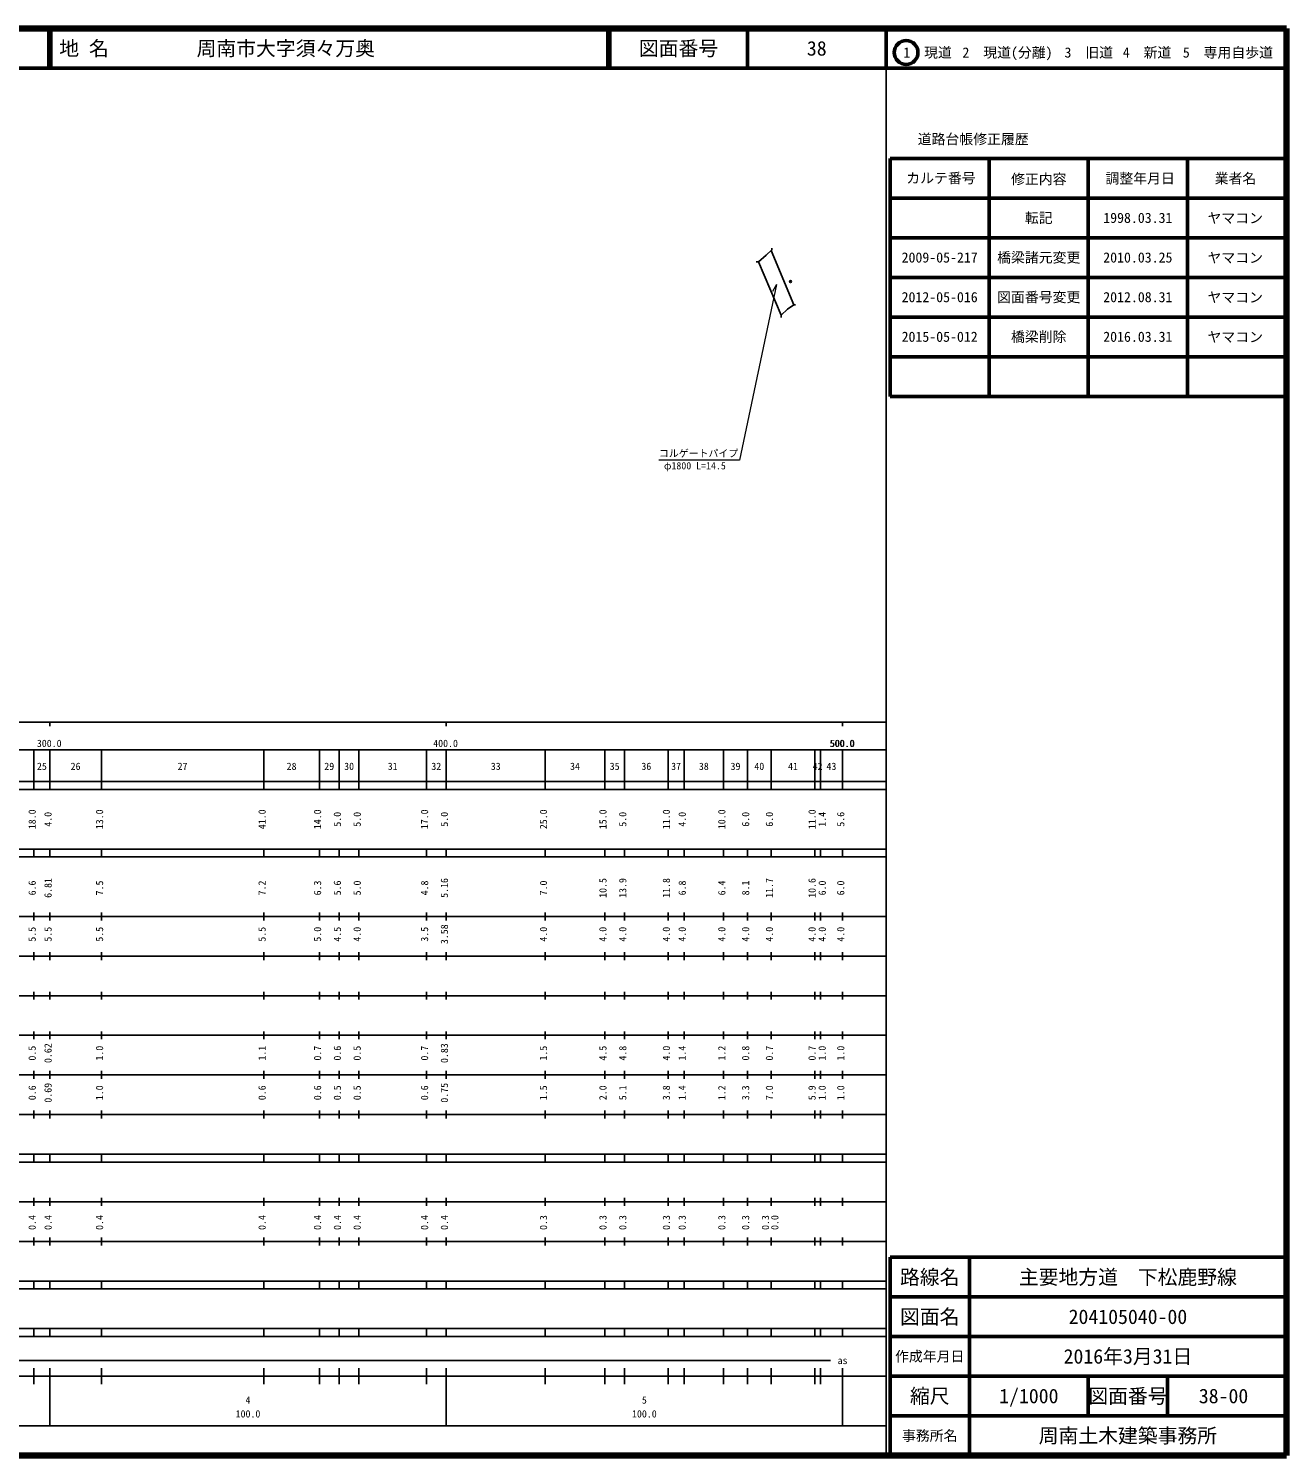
# Model space of a CAD drawing. Units: millimetres on the paper. Extents: x 40 to 680, y 20 to 380.
# Drawn here: x 362.6 to 680, y 20 to 380 of the extents above; entities that cross this region are included whole.
import ezdxf
from ezdxf.enums import TextEntityAlignment as Align

# ---------------------------------------------------------------- set-up
doc = ezdxf.new("R2010")
doc.units = ezdxf.units.MM
doc.header["$PDMODE"] = 32
doc.header["$PDSIZE"] = 0.5
for name, color, linetype, lineweight in [('M-BGD', 7, 'Continuous', 25), ('M-TTL', 2, 'Continuous', 140), ('M-TTL-BAND', 7, 'Continuous', 25), ('M-TTL-FRAM', 2, 'Continuous', 50), ('M-TTL-LINE', 7, 'Continuous', 50)]:
    doc.layers.add(name, color=color, linetype=linetype, lineweight=lineweight)
doc.layers.add('M-TTL-TXT', color=7, linetype='Continuous')
doc.styles.add('ＭＳ ゴシック', font='')
doc.styles.get('ＭＳ ゴシック').set_extended_font_data('MS Gothic')

msp = doc.modelspace()

# ---------------------------------------------------------------- linework, layer by layer
at = {"layer": 'M-BGD'}
for p, q in [((546.754, 321.149), (552.547, 307.71)), ((550.005, 323.987), (555.689, 310.285))]:
    msp.add_line(p, q, dxfattribs=at)
for points in [[(546.247, 321.174), (546.754, 321.149), (548.703, 322.828), (550.179, 324.142), (550.184, 324.583)], [(552.516, 307.092), (552.547, 307.71), (554.098, 309.176), (555.689, 310.285), (556.152, 310.273)]]:
    msp.add_lwpolyline(points, dxfattribs=at)
at = {"layer": 'M-BGD', "color": 6}
msp.add_point((554.894, 316.164), dxfattribs=at)
at = {"layer": 'M-TTL'}
for p, q in [((680, 380), (40, 380)), ((680, 20), (680, 380)), ((40, 20), (680, 20))]:
    msp.add_line(p, q, dxfattribs=at)
at = {"layer": 'M-TTL', "color": 7, "lineweight": 13}
msp.add_line((551.356, 315.457), (550.355, 313.624), dxfattribs=at)
msp.add_lwpolyline([(551.356, 315.457), (541.976, 271.113), (521.676, 271.113)], dxfattribs=at)
at = {"layer": 'M-TTL-BAND'}
for p, q in [((579, 20), (579, 370)), ((40, 205), (579, 205)), ((368, 205), (368, 204)), ((468, 205), (468, 204)), ((568, 205), (568, 204)), ((68, 198), (579, 198)), ((364, 188), (364, 198)), ((368, 188), (368, 198)), ((381, 188), (381, 198)), ((422, 188), (422, 198)), ((436, 188), (436, 198)), ((441, 188), (441, 198)), ((446, 188), (446, 198)), ((463, 188), (463, 198)), ((468, 188), (468, 198)), ((493, 188), (493, 198)), ((508, 188), (508, 198)), ((513, 188), (513, 198)), ((524, 188), (524, 198)), ((528, 188), (528, 198)), ((538, 188), (538, 198)), ((544, 188), (544, 198)), ((550, 188), (550, 198)), ((561, 188), (561, 198)), ((562.4, 188), (562.4, 198)), ((568, 188), (568, 198)), ((40, 190), (579, 190)), ((40, 188), (579, 188)), ((40, 173), (579, 173)), ((364, 171), (364, 173)), ((368, 171), (368, 173)), ((381, 171), (381, 173)), ((422, 171), (422, 173)), ((436, 171), (436, 173)), ((441, 171), (441, 173)), ((446, 171), (446, 173)), ((463, 171), (463, 173)), ((468, 171), (468, 173)), ((493, 171), (493, 173)), ((508, 171), (508, 173)), ((513, 171), (513, 173)), ((524, 171), (524, 173)), ((528, 171), (528, 173)), ((538, 171), (538, 173)), ((544, 171), (544, 173)), ((550, 171), (550, 173)), ((561, 171), (561, 173)), ((562.4, 171), (562.4, 173)), ((568, 171), (568, 173)), ((40, 171), (579, 171)), ((40, 156), (579, 156)), ((364, 155), (364, 157)), ((368, 155), (368, 157)), ((381, 155), (381, 157)), ((422, 155), (422, 157)), ((436, 155), (436, 157)), ((441, 155), (441, 157)), ((446, 155), (446, 157)), ((463, 155), (463, 157)), ((468, 155), (468, 157)), ((493, 155), (493, 157)), ((508, 155), (508, 157)), ((513, 155), (513, 157)), ((524, 155), (524, 157)), ((528, 155), (528, 157)), ((538, 155), (538, 157)), ((544, 155), (544, 157)), ((550, 155), (550, 157)), ((561, 155), (561, 157)), ((562.4, 155), (562.4, 157)), ((568, 155), (568, 157)), ((46, 146), (579, 146)), ((364, 145), (364, 147)), ((368, 145), (368, 147)), ((381, 145), (381, 147)), ((422, 145), (422, 147)), ((436, 145), (436, 147)), ((441, 145), (441, 147)), ((446, 145), (446, 147)), ((463, 145), (463, 147)), ((468, 145), (468, 147)), ((493, 145), (493, 147)), ((508, 145), (508, 147)), ((513, 145), (513, 147)), ((524, 145), (524, 147)), ((528, 145), (528, 147)), ((538, 145), (538, 147)), ((544, 145), (544, 147)), ((550, 145), (550, 147)), ((561, 145), (561, 147)), ((562.4, 145), (562.4, 147)), ((568, 145), (568, 147)), ((364, 135), (364, 137)), ((368, 135), (368, 137)), ((381, 135), (381, 137)), ((422, 135), (422, 137)), ((436, 135), (436, 137)), ((441, 135), (441, 137)), ((446, 135), (446, 137)), ((463, 135), (463, 137)), ((468, 135), (468, 137)), ((493, 135), (493, 137)), ((508, 135), (508, 137)), ((513, 135), (513, 137)), ((524, 135), (524, 137)), ((528, 135), (528, 137)), ((538, 135), (538, 137)), ((544, 135), (544, 137)), ((550, 135), (550, 137)), ((561, 135), (561, 137)), ((562.4, 135), (562.4, 137)), ((568, 135), (568, 137)), ((52, 136), (579, 136)), ((46, 126), (579, 126)), ((364, 125), (364, 127)), ((368, 125), (368, 127)), ((381, 125), (381, 127)), ((422, 125), (422, 127)), ((436, 125), (436, 127)), ((441, 125), (441, 127)), ((446, 125), (446, 127)), ((463, 125), (463, 127)), ((468, 125), (468, 127)), ((493, 125), (493, 127)), ((508, 125), (508, 127)), ((513, 125), (513, 127)), ((524, 125), (524, 127)), ((528, 125), (528, 127)), ((538, 125), (538, 127)), ((544, 125), (544, 127)), ((550, 125), (550, 127)), ((561, 125), (561, 127)), ((562.4, 125), (562.4, 127)), ((568, 125), (568, 127)), ((52, 116), (579, 116)), ((364, 115), (364, 117)), ((368, 115), (368, 117)), ((381, 115), (381, 117)), ((422, 115), (422, 117)), ((436, 115), (436, 117)), ((441, 115), (441, 117)), ((446, 115), (446, 117)), ((463, 115), (463, 117)), ((468, 115), (468, 117)), ((493, 115), (493, 117)), ((508, 115), (508, 117)), ((513, 115), (513, 117)), ((524, 115), (524, 117)), ((528, 115), (528, 117)), ((538, 115), (538, 117)), ((544, 115), (544, 117)), ((550, 115), (550, 117)), ((561, 115), (561, 117)), ((562.4, 115), (562.4, 117)), ((568, 115), (568, 117)), ((46, 106), (579, 106)), ((364, 105), (364, 107)), ((368, 105), (368, 107)), ((381, 105), (381, 107)), ((422, 105), (422, 107)), ((436, 105), (436, 107)), ((441, 105), (441, 107)), ((446, 105), (446, 107)), ((463, 105), (463, 107)), ((468, 105), (468, 107)), ((493, 105), (493, 107)), ((508, 105), (508, 107)), ((513, 105), (513, 107)), ((524, 105), (524, 107)), ((528, 105), (528, 107)), ((538, 105), (538, 107)), ((544, 105), (544, 107)), ((550, 105), (550, 107)), ((561, 105), (561, 107)), ((562.4, 105), (562.4, 107)), ((568, 105), (568, 107)), ((40, 96), (579, 96)), ((40, 94), (579, 94)), ((364, 94), (364, 96)), ((368, 94), (368, 96)), ((381, 94), (381, 96)), ((422, 94), (422, 96)), ((436, 94), (436, 96)), ((441, 94), (441, 96)), ((446, 94), (446, 96)), ((463, 94), (463, 96)), ((468, 94), (468, 96)), ((493, 94), (493, 96)), ((508, 94), (508, 96)), ((513, 94), (513, 96)), ((524, 94), (524, 96)), ((528, 94), (528, 96)), ((538, 94), (538, 96)), ((544, 94), (544, 96)), ((550, 94), (550, 96)), ((561, 94), (561, 96)), ((562.4, 94), (562.4, 96)), ((568, 94), (568, 96)), ((49, 84), (579, 84)), ((364, 83), (364, 85)), ((368, 83), (368, 85)), ((381, 83), (381, 85)), ((422, 83), (422, 85)), ((436, 83), (436, 85)), ((441, 83), (441, 85)), ((446, 83), (446, 85)), ((463, 83), (463, 85)), ((468, 83), (468, 85)), ((493, 83), (493, 85)), ((508, 83), (508, 85)), ((513, 83), (513, 85)), ((524, 83), (524, 85)), ((528, 83), (528, 85)), ((538, 83), (538, 85)), ((544, 83), (544, 85)), ((550, 83), (550, 85)), ((561, 83), (561, 85)), ((562.4, 83), (562.4, 85)), ((568, 83), (568, 85)), ((40, 74), (579, 74)), ((364, 73), (364, 75)), ((368, 73), (368, 75)), ((381, 73), (381, 75)), ((422, 73), (422, 75)), ((436, 73), (436, 75)), ((441, 73), (441, 75)), ((446, 73), (446, 75)), ((463, 73), (463, 75)), ((468, 73), (468, 75)), ((493, 73), (493, 75)), ((508, 73), (508, 75)), ((513, 73), (513, 75)), ((524, 73), (524, 75)), ((528, 73), (528, 75)), ((538, 73), (538, 75)), ((544, 73), (544, 75)), ((550, 73), (550, 75)), ((561, 73), (561, 75)), ((562.4, 73), (562.4, 75)), ((568, 73), (568, 75)), ((40, 64), (579, 64)), ((40, 62), (579, 62)), ((364, 62), (364, 64)), ((368, 62), (368, 64)), ((381, 62), (381, 64)), ((422, 62), (422, 64)), ((436, 62), (436, 64)), ((441, 62), (441, 64)), ((446, 62), (446, 64)), ((463, 62), (463, 64)), ((468, 62), (468, 64)), ((493, 62), (493, 64)), ((508, 62), (508, 64)), ((513, 62), (513, 64)), ((524, 62), (524, 64)), ((528, 62), (528, 64)), ((538, 62), (538, 64)), ((544, 62), (544, 64)), ((550, 62), (550, 64)), ((561, 62), (561, 64)), ((562.4, 62), (562.4, 64)), ((568, 62), (568, 64)), ((40, 52), (579, 52)), ((364, 50), (364, 52)), ((368, 50), (368, 52)), ((381, 50), (381, 52)), ((422, 50), (422, 52)), ((436, 50), (436, 52)), ((441, 50), (441, 52)), ((446, 50), (446, 52)), ((463, 50), (463, 52)), ((468, 50), (468, 52)), ((493, 50), (493, 52)), ((508, 50), (508, 52)), ((513, 50), (513, 52)), ((524, 50), (524, 52)), ((528, 50), (528, 52)), ((538, 50), (538, 52)), ((544, 50), (544, 52)), ((550, 50), (550, 52)), ((561, 50), (561, 52)), ((562.4, 50), (562.4, 52)), ((568, 50), (568, 52)), ((40, 50), (579, 50)), ((71, 44), (565, 44)), ((40, 40), (579, 40)), ((364, 38), (364, 42)), ((368, 27.5), (368, 42)), ((381, 38), (381, 42)), ((422, 38), (422, 42)), ((436, 38), (436, 42)), ((441, 38), (441, 42)), ((446, 38), (446, 42)), ((463, 38), (463, 42)), ((468, 27.5), (468, 42)), ((493, 38), (493, 42)), ((508, 38), (508, 42)), ((513, 38), (513, 42)), ((524, 38), (524, 42)), ((528, 38), (528, 42)), ((538, 38), (538, 42)), ((544, 38), (544, 42)), ((550, 38), (550, 42)), ((561, 38), (561, 42)), ((562.4, 38), (562.4, 42)), ((568, 27.5), (568, 42)), ((68, 27.5), (579, 27.5))]:
    msp.add_line(p, q, dxfattribs=at)
at = {"layer": 'M-TTL-FRAM'}
for p, q in [((580, 347.197), (580, 287.197)), ((580, 347.197), (680, 347.197)), ((580, 287.197), (680, 287.197)), ((680, 70), (580, 70)), ((580, 70), (580, 20))]:
    msp.add_line(p, q, dxfattribs=at)
at = {"layer": 'M-TTL-LINE'}
for p, q in [((367.75, 380), (367.75, 370)), ((368.25, 380), (368.25, 370)), ((508.747, 380), (508.747, 370)), ((509.247, 380), (509.247, 370)), ((543.997, 380), (543.997, 370)), ((579, 380), (579, 370)), ((40, 370), (680, 370)), ((605, 347.197), (605, 287.197)), ((630, 347.197), (630, 287.197)), ((655, 347.197), (655, 287.197)), ((580, 337.197), (680, 337.197)), ((580, 327.197), (680, 327.197)), ((580, 317.197), (680, 317.197)), ((580, 307.197), (680, 307.197)), ((580, 297.197), (680, 297.197)), ((600, 70), (600, 20)), ((680, 60), (580, 60)), ((680, 50), (580, 50)), ((680, 40), (580, 40)), ((630, 40), (630, 30)), ((650, 40), (650, 30)), ((680, 30), (580, 30))]:
    msp.add_line(p, q, dxfattribs=at)
msp.add_circle((584.031, 373.958), 3, dxfattribs=at)

# ---------------------------------------------------------------- texts
at = {"layer": 'M-TTL', "color": 7, "style": 'ＭＳ ゴシック'}
msp.add_text('コルゲートパイプ', height=1.833, dxfattribs=at).set_placement((521.676, 271.363), align=Align.BOTTOM_LEFT)
msp.add_text('φ1800 L=14.5', height=1.833, dxfattribs=at).set_placement((522.94, 270.613), align=Align.TOP_LEFT)
at = {"layer": 'M-TTL-BAND', "style": 'ＭＳ ゴシック'}
for s, p in [('300.0', (367.844, 198.195)), ('400.0', (467.844, 198.195)), ('500.0', (567.844, 198.195)), ('500.0', (568, 198.195)), ('25', (366, 192.405)), ('26', (374.5, 192.405)), ('27', (401.5, 192.405)), ('28', (429, 192.405)), ('29', (438.5, 192.405)), ('30', (443.5, 192.405)), ('31', (454.5, 192.405)), ('32', (465.5, 192.405)), ('33', (480.5, 192.405)), ('34', (500.5, 192.405)), ('35', (510.5, 192.405)), ('36', (518.5, 192.405)), ('37', (526, 192.405)), ('38', (533, 192.405)), ('39', (541, 192.405)), ('40', (547, 192.405)), ('41', (555.5, 192.405)), ('42', (561.7, 192.405)), ('43', (565.2, 192.405)), ('as', (568, 42.5)), ('4', (418, 32.523)), ('5', (518, 32.523)), ('100.0', (418, 29.033)), ('100.0', (518, 29.033))]:
    msp.add_text(s, height=1.833, dxfattribs=at).set_placement(p, align=Align.BOTTOM_CENTER)
for s, p in [('18.0', (365, 180.5)), ('4.0', (369, 180.5)), ('13.0', (382, 180.5)), ('41.0', (423, 180.5)), ('14.0', (437, 180.5)), ('5.0', (442, 180.5)), ('5.0', (447, 180.5)), ('17.0', (464, 180.5)), ('5.0', (469, 180.5)), ('25.0', (494, 180.5)), ('15.0', (509, 180.5)), ('5.0', (514, 180.5)), ('11.0', (525, 180.5)), ('4.0', (529, 180.5)), ('10.0', (539, 180.5)), ('6.0', (545, 180.5)), ('6.0', (551, 180.5)), ('11.0', (561.757, 180.5)), ('1.4', (564.324, 180.5)), ('5.6', (569, 180.5)), ('6.6', (365, 163.174)), ('6.81', (369, 163.174)), ('7.5', (382, 163.174)), ('7.2', (423, 163.174)), ('6.3', (437, 163.174)), ('5.6', (442, 163.174)), ('5.0', (447, 163.174)), ('4.8', (464, 163.174)), ('5.16', (469, 163.174)), ('7.0', (494, 163.174)), ('10.5', (509, 163.174)), ('13.9', (514, 163.174)), ('11.8', (525, 163.174)), ('6.8', (529, 163.174)), ('6.4', (539, 163.174)), ('8.1', (545, 163.174)), ('11.7', (551, 163.174)), ('10.6', (561.757, 163.174)), ('6.0', (564.324, 163.174)), ('6.0', (569, 163.174)), ('5.5', (365, 151.5)), ('5.5', (369, 151.5)), ('5.5', (382, 151.5)), ('5.5', (423, 151.5)), ('5.0', (437, 151.5)), ('4.5', (442, 151.5)), ('4.0', (447, 151.5)), ('3.5', (464, 151.5)), ('3.58', (469, 151.5)), ('4.0', (494, 151.5)), ('4.0', (509, 151.5)), ('4.0', (514, 151.5)), ('4.0', (525, 151.5)), ('4.0', (529, 151.5)), ('4.0', (539, 151.5)), ('4.0', (545, 151.5)), ('4.0', (551, 151.5)), ('4.0', (561.757, 151.5)), ('4.0', (564.324, 151.5)), ('4.0', (569, 151.5)), ('0.5', (365, 121.5)), ('0.62', (369, 121.5)), ('1.0', (382, 121.5)), ('1.1', (423, 121.5)), ('0.7', (437, 121.5)), ('0.6', (442, 121.5)), ('0.5', (447, 121.5)), ('0.7', (464, 121.5)), ('0.83', (469, 121.5)), ('1.5', (494, 121.5)), ('4.5', (509, 121.5)), ('4.8', (514, 121.5)), ('4.0', (525, 121.5)), ('1.4', (529, 121.5)), ('1.2', (539, 121.5)), ('0.8', (545, 121.5)), ('0.7', (551, 121.5)), ('0.7', (561.757, 121.5)), ('1.0', (564.324, 121.5)), ('1.0', (569, 121.5)), ('0.6', (365, 111.5)), ('0.69', (369, 111.5)), ('1.0', (382, 111.5)), ('0.6', (423, 111.5)), ('0.6', (437, 111.5)), ('0.5', (442, 111.5)), ('0.5', (447, 111.5)), ('0.6', (464, 111.5)), ('0.75', (469, 111.5)), ('1.5', (494, 111.5)), ('2.0', (509, 111.5)), ('5.1', (514, 111.5)), ('3.8', (525, 111.5)), ('1.4', (529, 111.5)), ('1.2', (539, 111.5)), ('3.3', (545, 111.5)), ('7.0', (551, 111.5)), ('5.9', (561.757, 111.5)), ('1.0', (564.324, 111.5)), ('1.0', (569, 111.5)), ('0.4', (365, 78.764)), ('0.4', (369, 78.764)), ('0.4', (382, 78.764)), ('0.4', (423, 78.764)), ('0.4', (437, 78.764)), ('0.4', (442, 78.764)), ('0.4', (447, 78.764)), ('0.4', (464, 78.764)), ('0.4', (469, 78.764)), ('0.3', (494, 78.764)), ('0.3', (509, 78.764)), ('0.3', (514, 78.764)), ('0.3', (525, 78.764)), ('0.3', (529, 78.764)), ('0.3', (539, 78.764)), ('0.3', (545, 78.764)), ('0.3', (550, 78.764)), ('0.0', (552.37, 78.764))]:
    msp.add_text(s, height=1.833, rotation=90, dxfattribs=at).set_placement(p, align=Align.BOTTOM_CENTER)
at = {"layer": 'M-TTL-TXT', "style": 'ＭＳ ゴシック'}
for s, p in [('地 名', (370.38, 375)), ('周南市大字須々万奥', (405.024, 375))]:
    msp.add_text(s, height=3.666, dxfattribs=at).set_placement(p, align=Align.MIDDLE_LEFT)
for s, height, p in [('図面番号', 3.666, (526.622, 375)), ('38', 3.666, (561.497, 375)), ('1\u3000現道', 2.566, (589.448, 373.958)), ('2\u3000現道(分離)', 2.566, (609.619, 373.958)), ('3\u3000旧道', 2.566, (630.121, 373.958)), ('4\u3000新道', 2.566, (644.824, 373.958)), ('5\u3000専用自歩道', 2.566, (665.228, 373.958)), ('道路台帳修正履歴', 2.566, (600.968, 352.113)), ('カルテ番号', 2.566, (592.839, 342.277)), ('修正内容', 2.566, (617.509, 342.023)), ('調整年月日', 2.566, (643.089, 342.197)), ('業者名', 2.566, (667.134, 342.197)), ('転記', 2.566, (617.5, 332.245)), ('1998.03.31', 2.566, (642.5, 332.245)), ('ヤマコン', 2.566, (667.077, 332.189)), ('2009-05-217', 2.566, (592.5, 322.245)), ('橋梁諸元変更', 2.566, (617.5, 322.245)), ('2010.03.25', 2.566, (642.5, 322.245)), ('ヤマコン', 2.566, (667.077, 322.189)), ('2012-05-016', 2.566, (592.5, 312.245)), ('図面番号変更', 2.566, (617.5, 312.245)), ('2012.08.31', 2.566, (642.5, 312.245)), ('ヤマコン', 2.566, (667.077, 312.189)), ('2015-05-012', 2.566, (592.5, 302.245)), ('橋梁削除', 2.566, (617.5, 302.245)), ('2016.03.31', 2.566, (642.5, 302.245)), ('ヤマコン', 2.566, (667.077, 302.189)), ('路線名', 3.666, (590, 65)), ('路線名', 3.666, (590, 65)), ('主要地方道\u3000下松鹿野線', 3.666, (640, 65)), ('図面名', 3.666, (590, 55)), ('図面名', 3.666, (590, 55)), ('204105040-00', 3.666, (640, 55)), ('2016年3月31日', 3.666, (640, 45)), ('作成年月日', 2.566, (590, 45)), ('作成年月日', 2.566, (590, 45)), ('縮尺', 3.666, (590, 35)), ('縮尺', 3.666, (590, 35)), ('1/1000', 3.666, (615, 35)), ('図面番号', 3.666, (640, 35)), ('図面番号', 3.666, (640, 35)), ('38-00', 3.666, (664.125, 35)), ('事務所名', 2.566, (590, 25)), ('事務所名', 2.566, (590, 25)), ('周南土木建築事務所', 3.666, (640, 25))]:
    msp.add_text(s, height=height, dxfattribs=at).set_placement(p, align=Align.MIDDLE_CENTER)

doc.saveas('drawing.dxf')
